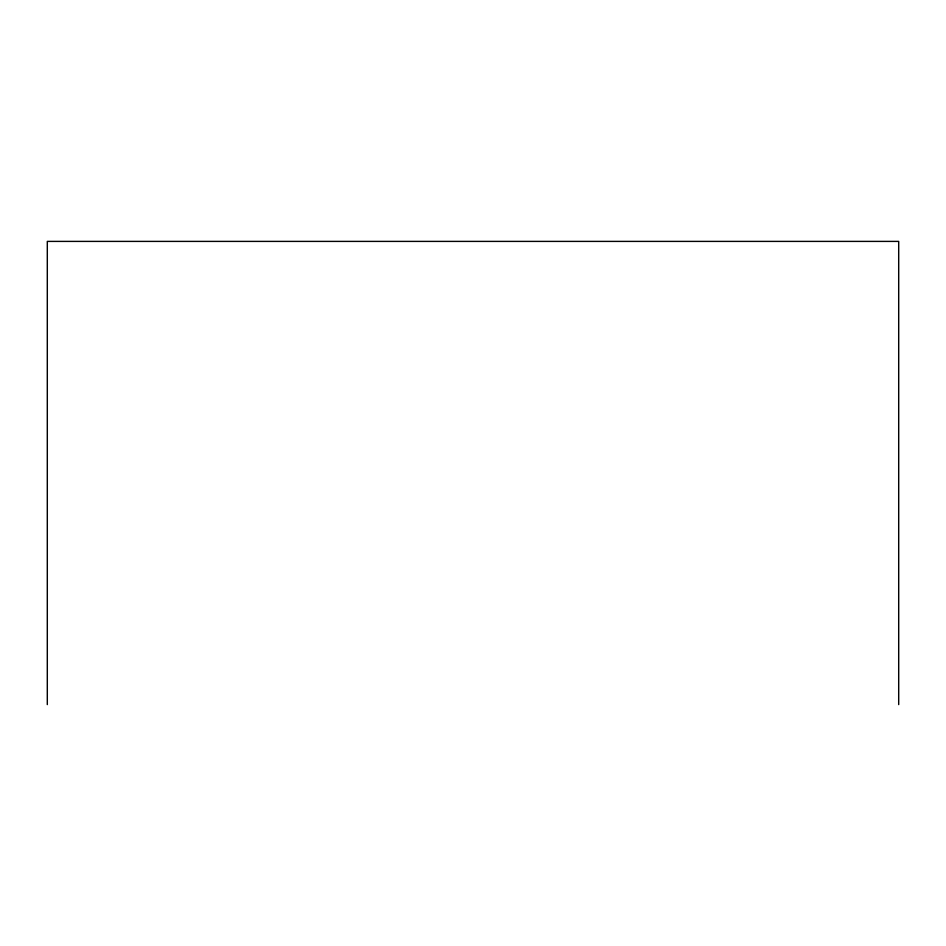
<?xml version="1.0" encoding="UTF-8"?>
<svg xmlns="http://www.w3.org/2000/svg" width="946" height="946" viewBox="0 0 946 946"><rect width="100%" height="100%" fill="white"/><g stroke="black" fill="none" stroke-linecap="round" stroke-linejoin="round"><path stroke-width="1.42" d="M898.7 704.604L898.7 241.396L47.3 241.396L47.3 704.604"/></g></svg>
